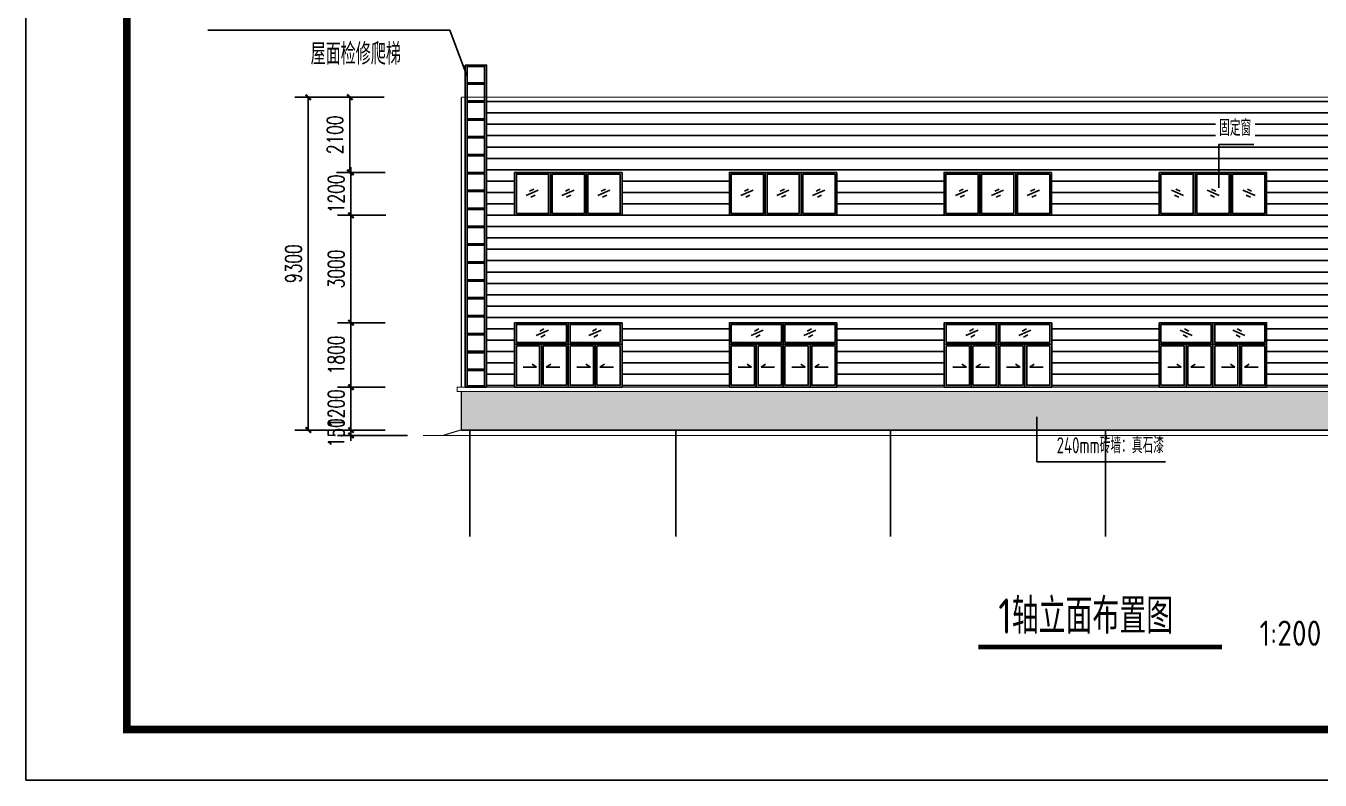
# Model space of a CAD drawing. Extents: x 180850 to 1400258, y 48356 to 327067.
# Drawn here: x 675093 to 711232, y 232984 to 254059 of the extents above; entities that cross this region are included whole.
import ezdxf
from ezdxf.enums import TextEntityAlignment as Align

# ---------------------------------------------------------------- set-up
doc = ezdxf.new("R2010")
doc.units = 0
doc.header["$LTSCALE"] = 1000
for name, color, linetype in [('AXIS', 3, 'Continuous'), ('DIM_SYMB', 3, 'Continuous'), ('PUB_DIM', 3, 'Continuous'), ('PUB_TEXT', 7, 'Continuous'), ('PUB_TITLE', 4, 'Continuous'), ('TEXT', 7, 'Continuous')]:
    doc.layers.add(name, color=color, linetype=linetype)
doc.styles.add('_TCH_DIM_T3', font='SIMPLEX', dxfattribs={"width": 0.705882, "bigfont": 'GBCBIG'})
doc.styles.add('C', font='tssdeng.shx', dxfattribs={"height": 3, "bigfont": 'tssdchn.shx'})
doc.styles.get("Standard").update_dxf_attribs({"font": 'gbenor.shx', "bigfont": 'gbcbig.shx'})
doc.styles.add('TSSD_Norm', font='tssdeng.shx', dxfattribs={"bigfont": 'hztxt.shx'})
doc.dimstyles.new('_TCH_ARCH&&150', dxfattribs={"dimtxt": 446.25, "dimasz": 150, "dimexe": 375, "dimexo": 450, "dimgap": 189.375, "dimtad": 1, "dimdec": 0, "dimzin": 0, "dimdsep": 46, "dimtxsty": '_TCH_DIM_T3', "dimblk": 'ARCHTICK', "dimcen": 0.09, "dimclrd": 3, "dimclre": 3, "dimclrt": 7, "dimazin": 2, "dimtfac": 1, "dimtdec": 0, "dimtix": 1, "dimtmove": 2, "dimatfit": 3, "dimfxl": 1, "dimtolj": 1, "dimtzin": 0, "dimarcsym": 0})

# ---------------------------------------------------------------- blocks, each defined once
blk = doc.blocks.new('A$C5AE57A66')
at = {"color": 2}
for points in [[(0, 9000), (59, 9000), (59, 0), (0, 0)], [(59, 9000), (541, 9000), (541, 8962), (59, 8962)], [(541, 9000), (600, 9000), (600, 0), (541, 0)], [(59, 8500), (541, 8500), (541, 8462), (59, 8462)], [(59, 8000), (541, 8000), (541, 7962), (59, 7962)], [(59, 7500), (541, 7500), (541, 7462), (59, 7462)], [(59, 7000), (541, 7000), (541, 6962), (59, 6962)], [(59, 6500), (541, 6500), (541, 6462), (59, 6462)], [(59, 6000), (541, 6000), (541, 5962), (59, 5962)], [(59, 5500), (541, 5500), (541, 5462), (59, 5462)], [(59, 5000), (541, 5000), (541, 4962), (59, 4962)], [(59, 4500), (541, 4500), (541, 4462), (59, 4462)], [(59, 4000), (541, 4000), (541, 3962), (59, 3962)], [(59, 3500), (541, 3500), (541, 3462), (59, 3462)], [(59, 3000), (541, 3000), (541, 2962), (59, 2962)], [(59, 2500), (541, 2500), (541, 2462), (59, 2462)], [(59, 2000), (541, 2000), (541, 1962), (59, 1962)], [(59, 1500), (541, 1500), (541, 1462), (59, 1462)], [(59, 1000), (541, 1000), (541, 962), (59, 962)], [(59, 500), (541, 500), (541, 462), (59, 462)], [(59, 38), (541, 38), (541, 0), (59, 0)]]:
    blk.add_lwpolyline(points, close=True, dxfattribs=at)
blk = doc.blocks.new('_ArchTick')
at = {"color": 0, "linetype": 'ByBlock', "const_width": 0.4}
blk.add_lwpolyline([(-0.5, -0.5), (0.5, 0.5)], dxfattribs=at)
blk = doc.blocks.new('*D370')
at = {"layer": 'Defpoints', "color": 0, "transparency": 16777216}
for p in [(684170, 243965), (685578, 243965), (685578, 242765)]:
    blk.add_point(p, dxfattribs=at)
at = {"layer": 'PUB_DIM', "color": 3, "lineweight": -2, "transparency": 16777216}
for p, q in [((685128, 243965), (683795, 243965)), ((684170, 243965), (684170, 244115)), ((684170, 242765), (684170, 243965)), ((685128, 242765), (683795, 242765)), ((684170, 242765), (684170, 242615))]:
    blk.add_line(p, q, dxfattribs=at)
at = {"layer": 'PUB_DIM', "color": 3, "lineweight": -2, "transparency": 16777216, "xscale": 150, "yscale": 150, "zscale": 150}
for p, rotation in [((684170, 243965), 270), ((684170, 242765), 90)]:
    blk.add_blockref('_ArchTick', p, dxfattribs=dict(at, rotation=rotation))
at = {"layer": 'PUB_DIM', "color": 7, "transparency": 16777216, "insert": (683758, 243365), "char_height": 446.2, "attachment_point": 5, "rotation": 90, "style": '_TCH_DIM_T3'}
blk.add_mtext('\\A1;1200', dxfattribs=at)
blk = doc.blocks.new('*D371')
at = {"layer": 'Defpoints', "color": 0, "transparency": 16777216}
for p in [(684170, 245765), (685578, 245765), (685578, 243965)]:
    blk.add_point(p, dxfattribs=at)
at = {"layer": 'PUB_DIM', "color": 3, "lineweight": -2, "transparency": 16777216}
for p, q in [((685128, 245765), (683795, 245765)), ((684170, 243965), (684170, 245765)), ((685128, 243965), (683795, 243965))]:
    blk.add_line(p, q, dxfattribs=at)
at = {"layer": 'PUB_DIM', "color": 3, "lineweight": -2, "transparency": 16777216, "xscale": 150, "yscale": 150, "zscale": 150}
for p, rotation in [((684170, 245765), 90), ((684170, 243965), 270)]:
    blk.add_blockref('_ArchTick', p, dxfattribs=dict(at, rotation=rotation))
at = {"layer": 'PUB_DIM', "color": 7, "transparency": 16777216, "insert": (683758, 244865), "char_height": 446.2, "attachment_point": 5, "rotation": 90, "style": '_TCH_DIM_T3'}
blk.add_mtext('\\A1;1800', dxfattribs=at)
blk = doc.blocks.new('*D372')
at = {"layer": 'Defpoints', "color": 0, "transparency": 16777216}
for p in [(684170, 248765), (685595, 248765, -4), (685578, 245765)]:
    blk.add_point(p, dxfattribs=at)
at = {"layer": 'PUB_DIM', "color": 3, "lineweight": -2, "transparency": 16777216}
for p, q in [((685145, 248765), (683795, 248765)), ((684170, 245765), (684170, 248765)), ((685128, 245765), (683795, 245765))]:
    blk.add_line(p, q, dxfattribs=at)
at = {"layer": 'PUB_DIM', "color": 3, "lineweight": -2, "transparency": 16777216, "xscale": 150, "yscale": 150, "zscale": 150}
for p, rotation in [((684170, 248765), 90), ((684170, 245765), 270)]:
    blk.add_blockref('_ArchTick', p, dxfattribs=dict(at, rotation=rotation))
at = {"layer": 'PUB_DIM', "color": 7, "transparency": 16777216, "insert": (683758, 247265), "char_height": 446.2, "attachment_point": 5, "rotation": 90, "style": '_TCH_DIM_T3'}
blk.add_mtext('\\A1;3000', dxfattribs=at)
blk = doc.blocks.new('*D373')
at = {"layer": 'Defpoints', "color": 0, "transparency": 16777216}
for p in [(684170, 249965), (685578, 249965), (685595, 248765, -4)]:
    blk.add_point(p, dxfattribs=at)
at = {"layer": 'PUB_DIM', "color": 3, "lineweight": -2, "transparency": 16777216}
for p, q in [((684170, 249965), (684170, 250115)), ((685128, 249965), (683795, 249965)), ((684170, 248765), (684170, 249965)), ((685145, 248765), (683795, 248765)), ((684170, 248765), (684170, 248615))]:
    blk.add_line(p, q, dxfattribs=at)
at = {"layer": 'PUB_DIM', "color": 3, "lineweight": -2, "transparency": 16777216, "xscale": 150, "yscale": 150, "zscale": 150}
for p, rotation in [((684170, 249965), 270), ((684170, 248765), 90)]:
    blk.add_blockref('_ArchTick', p, dxfattribs=dict(at, rotation=rotation))
at = {"layer": 'PUB_DIM', "color": 7, "transparency": 16777216, "insert": (683758, 249365), "char_height": 446.2, "attachment_point": 5, "rotation": 90, "style": '_TCH_DIM_T3'}
blk.add_mtext('\\A1;1200', dxfattribs=at)
blk = doc.blocks.new('*D374')
at = {"layer": 'Defpoints', "color": 0, "transparency": 16777216}
for p in [(684137, 252065), (685545, 252065), (685578, 249965)]:
    blk.add_point(p, dxfattribs=at)
at = {"layer": 'PUB_DIM', "color": 3, "lineweight": -2, "transparency": 16777216}
for p, q in [((685095, 252065), (683762, 252065)), ((684137, 249965), (684137, 252065)), ((685128, 249965), (683762, 249965))]:
    blk.add_line(p, q, dxfattribs=at)
at = {"layer": 'PUB_DIM', "color": 3, "lineweight": -2, "transparency": 16777216, "xscale": 150, "yscale": 150, "zscale": 150}
for p, rotation in [((684137, 252065), 90), ((684137, 249965), 270)]:
    blk.add_blockref('_ArchTick', p, dxfattribs=dict(at, rotation=rotation))
at = {"layer": 'PUB_DIM', "color": 7, "transparency": 16777216, "insert": (683724, 251015), "char_height": 446.2, "attachment_point": 5, "rotation": 90, "style": '_TCH_DIM_T3'}
blk.add_mtext('\\A1;2100', dxfattribs=at)
blk = doc.blocks.new('*D375')
at = {"layer": 'Defpoints', "color": 0, "transparency": 16777216}
for p in [(685545, 252065), (682978, 242765), (685578, 242765)]:
    blk.add_point(p, dxfattribs=at)
at = {"layer": 'PUB_DIM', "color": 3, "lineweight": -2, "transparency": 16777216}
for p, q in [((685095, 252065), (682603, 252065)), ((682978, 252065), (682978, 242765)), ((685128, 242765), (682603, 242765))]:
    blk.add_line(p, q, dxfattribs=at)
at = {"layer": 'PUB_DIM', "color": 3, "lineweight": -2, "transparency": 16777216, "xscale": 150, "yscale": 150, "zscale": 150}
for p, rotation in [((682978, 252065), 90), ((682978, 242765), 270)]:
    blk.add_blockref('_ArchTick', p, dxfattribs=dict(at, rotation=rotation))
at = {"layer": 'PUB_DIM', "color": 7, "transparency": 16777216, "insert": (682565, 247415), "char_height": 446.2, "attachment_point": 5, "rotation": 90, "style": '_TCH_DIM_T3'}
blk.add_mtext('\\A1;9300', dxfattribs=at)
blk = doc.blocks.new('*D1527')
at = {"layer": 'Defpoints', "color": 0, "transparency": 16777216}
for p in [(684170, 242615), (685573, 242765), (686195, 242615)]:
    blk.add_point(p, dxfattribs=at)
at = {"layer": 'PUB_DIM', "color": 3, "lineweight": -2, "transparency": 16777216}
for p, q in [((684170, 242765), (684170, 242915)), ((685123, 242765), (683795, 242765)), ((685745, 242615), (683795, 242615)), ((684170, 242765), (684170, 242615)), ((684170, 242615), (684170, 242465))]:
    blk.add_line(p, q, dxfattribs=at)
at = {"layer": 'PUB_DIM', "color": 3, "lineweight": -2, "transparency": 16777216, "xscale": 150, "yscale": 150, "zscale": 150}
for p, rotation in [((684170, 242765), 270), ((684170, 242615), 90)]:
    blk.add_blockref('_ArchTick', p, dxfattribs=dict(at, rotation=rotation))
at = {"layer": 'PUB_DIM', "color": 7, "transparency": 16777216, "insert": (683758, 242690), "char_height": 446.2, "attachment_point": 5, "rotation": 90, "style": '_TCH_DIM_T3'}
blk.add_mtext('\\A1;150', dxfattribs=at)

msp = doc.modelspace()

# ---------------------------------------------------------------- hatches: boundary and pattern name
at = {"true_color": 0xc7c8ca}
h = msp.add_hatch(dxfattribs=at)
h.set_pattern_fill('ANSI31', color=9, scale=200, angle=315)
h.set_pattern_definition([(0, (320777.46, 230988.87), (9e-14, 317.5), [])])
h.paths.add_polyline_path([(723238.2, 252065.17), (687956.76, 252065.24), (687956.76, 243965.32), (688738.18, 243965.32), (688738.18, 245765.24), (691738.21, 245765.24), (691738.21, 243965.32), (694738.18, 243965.32), (694738.18, 245765.24), (697738.21, 245765.24), (697738.21, 243965.32), (700738.18, 243965.32), (700738.18, 245765.24), (703738.21, 245765.24), (703738.21, 243965.32), (706738.18, 243965.32), (706738.18, 245765.24), (709738.21, 245765.24), (709738.21, 243965.32), (712738.18, 243965.32), (712738.18, 245765.24), (715738.21, 245765.24), (715738.21, 243965.32), (716388.2, 243965.32), (718738.18, 243965.29), (718738.18, 245765.24), (721738.21, 245765.24), (721738.21, 243965.26), (723238.2, 243965.24)])
h.paths.add_polyline_path([(697738.21, 248765.32), (694738.21, 248765.32), (694738.21, 249965.32), (697738.21, 249965.32)], flags=16)
h.paths.add_polyline_path([(697688.58, 248815.35), (696788.52, 248815.31), (696788.52, 249915.31), (697688.57, 249915.35)], flags=0)
h.paths.add_polyline_path([(700730.55, 249965.32), (703730.55, 249965.32), (703730.55, 248765.32), (700730.55, 248765.32)], flags=16)
h.paths.add_polyline_path([(700780.49, 248815.32), (700780.49, 249915.31), (701680.55, 249915.31), (701680.55, 248815.32)], flags=0)
h.paths.add_polyline_path([(696688.21, 248815.32), (695788.21, 248815.32), (695788.21, 249915.31), (696688.21, 249915.31)], flags=0)
h.paths.add_polyline_path([(701780.55, 248815.32), (701780.55, 249915.31), (702680.55, 249915.31), (702680.55, 248815.32)], flags=0)
h.paths.add_polyline_path([(695688.21, 248815.32), (694788.15, 248815.32), (694788.15, 249915.31), (695688.21, 249915.31)], flags=0)
h.paths.add_polyline_path([(702780.86, 248815.31), (702780.86, 249915.31), (703680.91, 249915.35), (703680.92, 248815.35)], flags=0)
h.paths.add_polyline_path([(691738.21, 248765.32), (688738.21, 248765.32), (688738.21, 249965.32), (691738.21, 249965.32)], flags=16)
h.paths.add_polyline_path([(691688.58, 248815.35), (690480.86, 248815.31), (690480.86, 249915.31), (691688.57, 249915.35)], flags=0)
h.paths.add_polyline_path([(706738.17, 248765.32), (706738.17, 249965.32), (709738.17, 249965.32), (709738.17, 248765.32)], flags=16)
h.paths.add_polyline_path([(706787.8, 248815.35), (706787.81, 249915.35), (707687.86, 249915.31), (707687.86, 248815.31)], flags=0)
h.paths.add_polyline_path([(690380.55, 248815.32), (689480.55, 248815.32), (689480.55, 249915.31), (690380.55, 249915.31)], flags=0)
h.paths.add_polyline_path([(707788.17, 248815.32), (707788.17, 249915.31), (708688.17, 249915.31), (708688.17, 248815.32)], flags=0)
h.paths.add_polyline_path([(689380.55, 248815.32), (688788.15, 248815.32), (688788.15, 249915.31), (689380.55, 249915.31)], flags=0)
h.paths.add_polyline_path([(708788.17, 248815.32), (708788.17, 249915.31), (709688.23, 249915.31), (709688.23, 248815.32)], flags=0)
h.paths.add_polyline_path([(712734.17, 248765.32), (712734.17, 249965.32), (715734.17, 249965.32), (715734.17, 248765.32)], flags=16)
h.paths.add_polyline_path([(712783.81, 248815.35), (712783.81, 249915.35), (713683.87, 249915.31), (713683.86, 248815.31)], flags=0)
h.paths.add_polyline_path([(713784.17, 248815.32), (713784.17, 249915.31), (714684.17, 249915.31), (714684.17, 248815.32)], flags=0)
h.paths.add_polyline_path([(714784.17, 248815.32), (714784.17, 249915.31), (715684.23, 249915.31), (715684.23, 248815.32)], flags=0)
h.paths.add_polyline_path([(718430.55, 249965.32), (721430.55, 249965.32), (721430.55, 248765.32), (718430.55, 248765.32)], flags=16)
h.paths.add_polyline_path([(718480.49, 248815.32), (718480.49, 249915.31), (719380.55, 249915.31), (719380.55, 248815.32)], flags=0)
h.paths.add_polyline_path([(719480.55, 248815.32), (719480.55, 249915.31), (720380.55, 249915.31), (720380.55, 248815.32)], flags=0)
h.paths.add_polyline_path([(720480.86, 248815.31), (720480.86, 249915.31), (721380.91, 249915.35), (721380.92, 248815.35)], flags=0)
h.paths.add_polyline_path([(708311.61, 250740.8), (709420.31, 250740.8), (709420.31, 251410.49), (708311.61, 251410.49)], flags=16)
h = msp.add_hatch(dxfattribs=at)
h.set_pattern_fill('AR-B816', color=9, scale=150)
h.set_pattern_definition([(0, (0, 13718.3), (0, 181.9656), []), (90, (0, 13718.3), (-181.9656, 181.9656), [181.9656, -181.9656])])
h.paths.add_polyline_path([(723238.2, 243845.32), (687251.86, 243845.32), (687251.86, 242765.24), (723238.2, 242765.24)])

# ---------------------------------------------------------------- linework, layer by layer
for p, q in [((689738.21, 249965.32), (689738.21, 248765.32)), ((690738.2, 249965.32), (690738.21, 248765.32)), ((695738.21, 249965.32), (695738.21, 248765.32)), ((696738.2, 249965.32), (696738.21, 248765.32)), ((701730.55, 249965.32), (701730.55, 248765.32)), ((702730.54, 249965.32), (702730.55, 248765.32)), ((707738.18, 249965.32), (707738.17, 248765.32)), ((708738.17, 249965.32), (708738.17, 248765.32)), ((689398.5, 249467.73), (689060.18, 249315.12)), ((689273.87, 249499.78), (689156.21, 249442.71)), ((690398.54, 249467.73), (690060.23, 249315.12)), ((690273.92, 249499.78), (690156.25, 249442.71)), ((691398.88, 249467.74), (691060.56, 249315.13)), ((691274.25, 249499.79), (691156.59, 249442.73)), ((695398.5, 249467.73), (695060.18, 249315.12)), ((695273.87, 249499.78), (695156.21, 249442.71)), ((696398.54, 249467.73), (696060.23, 249315.12)), ((696273.92, 249499.78), (696156.25, 249442.71)), ((697398.88, 249467.74), (697060.56, 249315.13)), ((697274.25, 249499.79), (697156.59, 249442.73)), ((701390.84, 249467.73), (701052.53, 249315.12)), ((701266.21, 249499.78), (701148.55, 249442.71)), ((702390.89, 249467.73), (702052.57, 249315.12)), ((702266.26, 249499.78), (702148.6, 249442.71)), ((703391.22, 249467.74), (703052.91, 249315.13)), ((703266.59, 249499.79), (703148.93, 249442.73)), ((707077.5, 249467.74), (707415.81, 249315.13)), ((707202.13, 249499.79), (707319.79, 249442.73)), ((708077.83, 249467.73), (708416.15, 249315.12)), ((708202.46, 249499.78), (708320.12, 249442.71)), ((709077.88, 249467.73), (709416.19, 249315.12)), ((709202.51, 249499.78), (709320.17, 249442.71)), ((689310.07, 249331.87), (689192.4, 249274.81)), ((690310.12, 249331.87), (690192.45, 249274.81)), ((691310.45, 249331.89), (691192.78, 249274.83)), ((695310.07, 249331.87), (695192.4, 249274.81)), ((696310.12, 249331.87), (696192.45, 249274.81)), ((697310.45, 249331.89), (697192.78, 249274.83)), ((701302.41, 249331.87), (701184.75, 249274.81)), ((702302.46, 249331.87), (702184.8, 249274.81)), ((703302.79, 249331.89), (703185.13, 249274.83)), ((707165.93, 249331.89), (707283.59, 249274.83)), ((708166.26, 249331.87), (708283.92, 249274.81)), ((709166.31, 249331.87), (709283.97, 249274.81)), ((691738.21, 248765.32), (688738.15, 248765.32)), ((697738.21, 248765.32), (694738.15, 248765.32)), ((703730.55, 248765.32), (700730.49, 248765.32)), ((706738.17, 248765.32), (709738.23, 248765.32)), ((690238.17, 245765.24), (690238.17, 243965.24)), ((690238.2, 243965.24), (690238.2, 245765.24)), ((696238.17, 245765.24), (696238.17, 243965.24)), ((696238.2, 243965.24), (696238.2, 245765.24)), ((702238.17, 245765.24), (702238.17, 243965.24)), ((702238.2, 243965.24), (702238.2, 245765.24)), ((708238.2, 243965.24), (708238.2, 245765.24)), ((708238.23, 245765.24), (708238.23, 243965.24)), ((689681.36, 245557.52), (689343.05, 245404.91)), ((689556.73, 245589.56), (689439.07, 245532.5)), ((689592.93, 245421.66), (689475.27, 245364.6)), ((691154.31, 245557.53), (690816, 245404.92)), ((691029.69, 245589.58), (690912.02, 245532.52)), ((691065.88, 245421.68), (690948.22, 245364.62)), ((695681.36, 245557.52), (695343.05, 245404.91)), ((695556.73, 245589.56), (695439.07, 245532.5)), ((695592.93, 245421.66), (695475.27, 245364.6)), ((697154.31, 245557.53), (696816, 245404.92)), ((697029.69, 245589.58), (696912.02, 245532.52)), ((697065.88, 245421.68), (696948.22, 245364.62)), ((701681.36, 245557.52), (701343.05, 245404.91)), ((701556.73, 245589.56), (701439.07, 245532.5)), ((701592.93, 245421.66), (701475.27, 245364.6)), ((703154.31, 245557.53), (702816, 245404.92)), ((703029.69, 245589.58), (702912.02, 245532.52)), ((703065.88, 245421.68), (702948.22, 245364.62)), ((707322.08, 245557.53), (707660.39, 245404.92)), ((707410.51, 245421.68), (707528.17, 245364.62)), ((707446.71, 245589.58), (707564.37, 245532.52)), ((708795.03, 245557.52), (709133.35, 245404.91)), ((708883.46, 245421.66), (709001.12, 245364.6)), ((708919.66, 245589.56), (709037.32, 245532.5)), ((691738.21, 245165.24), (688738.12, 245165.24)), ((689488.16, 245165.24), (689488.16, 243965.24)), ((690988.11, 245165.43), (690988.41, 243965.43)), ((697738.21, 245165.24), (694738.12, 245165.24)), ((695488.16, 245165.24), (695488.16, 243965.24)), ((696988.11, 245165.43), (696988.41, 243965.43)), ((703738.21, 245165.24), (700738.12, 245165.24)), ((701488.16, 245165.24), (701488.16, 243965.24)), ((702988.11, 245165.43), (702988.41, 243965.43)), ((706738.18, 245165.24), (709738.27, 245165.24)), ((707488.28, 245165.43), (707487.99, 243965.43)), ((708988.23, 245165.24), (708988.23, 243965.24)), ((688977.46, 244520.54), (689354.15, 244520.54)), ((689354.15, 244520.54), (689229.32, 244604.98)), ((689622.23, 244520.54), (689747.06, 244604.98)), ((689998.92, 244520.54), (689622.23, 244520.54)), ((690477.51, 244520.6), (690854.2, 244520.69)), ((690854.2, 244520.69), (690729.35, 244605.1)), ((691122.28, 244520.75), (691247.09, 244605.23)), ((691498.97, 244520.85), (691122.28, 244520.75)), ((694977.46, 244520.54), (695354.15, 244520.54)), ((695354.15, 244520.54), (695229.32, 244604.98)), ((695622.23, 244520.54), (695747.06, 244604.98)), ((695998.92, 244520.54), (695622.23, 244520.54)), ((696477.51, 244520.6), (696854.2, 244520.69)), ((696854.2, 244520.69), (696729.35, 244605.1)), ((697122.28, 244520.75), (697247.09, 244605.23)), ((697498.97, 244520.85), (697122.28, 244520.75)), ((700977.46, 244520.54), (701354.15, 244520.54)), ((701354.15, 244520.54), (701229.32, 244604.98)), ((701622.23, 244520.54), (701747.06, 244604.98)), ((701998.92, 244520.54), (701622.23, 244520.54)), ((702477.51, 244520.6), (702854.2, 244520.69)), ((702854.2, 244520.69), (702729.35, 244605.1)), ((703122.28, 244520.75), (703247.09, 244605.23)), ((703498.97, 244520.85), (703122.28, 244520.75)), ((706977.43, 244520.85), (707354.12, 244520.75)), ((707354.12, 244520.75), (707229.3, 244605.23)), ((707622.19, 244520.69), (707747.05, 244605.1)), ((707998.88, 244520.6), (707622.19, 244520.69)), ((708477.48, 244520.54), (708854.17, 244520.54)), ((708854.17, 244520.54), (708729.33, 244604.98)), ((709122.24, 244520.54), (709247.08, 244604.98)), ((709498.93, 244520.54), (709122.24, 244520.54)), ((723238.2, 242765.24), (687251.86, 242765.32)), ((687251.86, 242765.32), (723238.2, 242765.24)), ((723238.2, 242765.24), (687251.86, 242765.32)), ((723238.2, 242765.24), (687251.86, 242765.32))]:
    msp.add_line(p, q)
at = {"const_width": 30}
for points in [[(687251.86, 252065.25), (687251.86, 243965.32), (687131.86, 243965.32), (687131.86, 243845.32), (687251.86, 243845.32), (687251.86, 242765.32)], [(723238.2, 252065.17), (687251.86, 252065.25)], [(687251.86, 243965.32), (716388.2, 243965.32)], [(716388.2, 243845.32), (687251.86, 243845.32)], [(724076.96, 242615.24), (686183.87, 242615.24)], [(687226.31, 242765.24), (686741.21, 242615.24)], [(687226.31, 242765.24), (723241.21, 242765.24)]]:
    msp.add_lwpolyline(points, dxfattribs=at)
for points in [[(691738.21, 249965.32), (688738.21, 249965.32), (688738.21, 248765.32), (691738.21, 248765.32)], [(697738.21, 249965.32), (694738.21, 249965.32), (694738.21, 248765.32), (697738.21, 248765.32)], [(703730.55, 249965.32), (700730.55, 249965.32), (700730.55, 248765.32), (703730.55, 248765.32)], [(706738.17, 249965.32), (709738.17, 249965.32), (709738.17, 248765.32), (706738.17, 248765.32)], [(691738.21, 245765.24), (688738.18, 245765.24), (688738.18, 243965.24), (691738.21, 243965.24)], [(697738.21, 245765.24), (694738.18, 245765.24), (694738.18, 243965.24), (697738.21, 243965.24)], [(703738.21, 245765.24), (700738.18, 245765.24), (700738.18, 243965.24), (703738.21, 243965.24)], [(706738.18, 245765.24), (709738.21, 245765.24), (709738.21, 243965.24), (706738.18, 243965.24)], [(688788.12, 245215.24), (690188.2, 245215.24), (690188.19, 245715.23), (688788.12, 245715.23)], [(691688.27, 245215.24), (690288.2, 245215.24), (690288.2, 245715.23), (691688.27, 245715.23)], [(694788.12, 245215.24), (696188.2, 245215.24), (696188.19, 245715.23), (694788.12, 245715.23)], [(697688.27, 245215.24), (696288.2, 245215.24), (696288.2, 245715.23), (697688.27, 245715.23)], [(700788.12, 245215.24), (702188.2, 245215.24), (702188.19, 245715.23), (700788.12, 245715.23)], [(703688.27, 245215.24), (702288.2, 245215.24), (702288.2, 245715.23), (703688.27, 245715.23)], [(706788.12, 245215.24), (708188.2, 245215.24), (708188.19, 245715.23), (706788.12, 245715.23)], [(709688.27, 245215.24), (708288.2, 245215.24), (708288.2, 245715.23), (709688.27, 245715.23)], [(688788.12, 245115.24), (689438.19, 245115.24), (689438.19, 244015.24), (688788.12, 244015.24)], [(690188.2, 245115.24), (689538.13, 245115.24), (689538.13, 244015.24), (690188.2, 244015.24)], [(690288.09, 245115.25), (690938.15, 245115.42), (690938.43, 244015.42), (690288.36, 244015.25)], [(691688.16, 245115.6), (691038.09, 245115.44), (691038.37, 244015.44), (691688.43, 244015.6)], [(694788.12, 245115.24), (695438.19, 245115.24), (695438.19, 244015.24), (694788.12, 244015.24)], [(696188.2, 245115.24), (695538.13, 245115.24), (695538.13, 244015.24), (696188.2, 244015.24)], [(696288.09, 245115.25), (696938.15, 245115.42), (696938.43, 244015.42), (696288.36, 244015.25)], [(697688.16, 245115.6), (697038.09, 245115.44), (697038.37, 244015.44), (697688.43, 244015.6)], [(700788.12, 245115.24), (701438.19, 245115.24), (701438.19, 244015.24), (700788.12, 244015.24)], [(702188.2, 245115.24), (701538.13, 245115.24), (701538.13, 244015.24), (702188.2, 244015.24)], [(702288.09, 245115.25), (702938.15, 245115.42), (702938.43, 244015.42), (702288.36, 244015.25)], [(703688.16, 245115.6), (703038.09, 245115.44), (703038.37, 244015.44), (703688.43, 244015.6)], [(706788.23, 245115.6), (707438.3, 245115.44), (707438.03, 244015.44), (706787.96, 244015.6)], [(708188.31, 245115.25), (707538.24, 245115.42), (707537.97, 244015.42), (708188.04, 244015.25)], [(708288.2, 245115.24), (708938.26, 245115.24), (708938.26, 244015.24), (708288.2, 244015.24)], [(709688.27, 245115.24), (709038.2, 245115.24), (709038.2, 244015.24), (709688.27, 244015.24)]]:
    msp.add_lwpolyline(points, close=True)
at = {"color": 3}
for points in [[(688788.15, 248815.32), (689688.21, 248815.32), (689688.21, 249915.31), (688788.15, 249915.31)], [(690688.21, 248815.32), (689788.21, 248815.32), (689788.21, 249915.31), (690688.21, 249915.31)], [(691688.57, 249915.35), (690788.52, 249915.31), (690788.52, 248815.31), (691688.58, 248815.35)], [(694788.15, 248815.32), (695688.21, 248815.32), (695688.21, 249915.31), (694788.15, 249915.31)], [(696688.21, 248815.32), (695788.21, 248815.32), (695788.21, 249915.31), (696688.21, 249915.31)], [(697688.57, 249915.35), (696788.52, 249915.31), (696788.52, 248815.31), (697688.58, 248815.35)], [(700780.49, 248815.32), (701680.55, 248815.32), (701680.55, 249915.31), (700780.49, 249915.31)], [(702680.55, 248815.32), (701780.55, 248815.32), (701780.55, 249915.31), (702680.55, 249915.31)], [(703680.91, 249915.35), (702780.86, 249915.31), (702780.86, 248815.31), (703680.92, 248815.35)], [(706787.81, 249915.35), (707687.86, 249915.31), (707687.86, 248815.31), (706787.8, 248815.35)], [(707788.17, 248815.32), (708688.17, 248815.32), (708688.17, 249915.31), (707788.17, 249915.31)], [(709688.23, 248815.32), (708788.17, 248815.32), (708788.17, 249915.31), (709688.23, 249915.31)]]:
    msp.add_lwpolyline(points, close=True, dxfattribs=at)
at = {"layer": 'AXIS'}
for p, q in [((680170.36, 253941.56), (686931.02, 253941.56)), ((687415.78, 252646.04), (686931.02, 253941.56)), ((687488.2, 242765.24), (687488.2, 239789.99)), ((693238.2, 242765.24), (693238.2, 239789.99)), ((699238.2, 242765.24), (699238.2, 239789.99)), ((705238.2, 242765.24), (705238.2, 239789.99))]:
    msp.add_line(p, q, dxfattribs=at)
at = {"layer": 'AXIS', "linetype": 'ByBlock'}
for p, q in [((708402.82, 250747.29), (708402.82, 249529.88)), ((708402.82, 250747.29), (709381.15, 250747.29)), ((703325.08, 243133.54), (703325.08, 241878.73)), ((703325.08, 241878.73), (706914, 241878.73))]:
    msp.add_line(p, q, dxfattribs=at)
at = {"layer": 'DIM_SYMB', "const_width": 131.71}
msp.add_lwpolyline([(701684.38, 236702.47), (708491.38, 236702.47)], dxfattribs=at)
at = {"layer": 'PUB_TITLE'}
msp.add_lwpolyline([(675092.51, 232984.16), (793892.51, 232984.16), (793892.51, 316984.16), (675092.51, 316984.16)], close=True, dxfattribs=at)
at = {"layer": 'PUB_TITLE', "const_width": 212.12}
msp.add_lwpolyline([(677912.82, 234398.34), (677912.82, 315569.98), (791892.51, 315569.98), (791892.51, 234398.34)], close=True, dxfattribs=at)

# ---------------------------------------------------------------- block references
msp.add_blockref('A$C5AE57A66', (687356.76, 243965.24))

# ---------------------------------------------------------------- texts
at = {"layer": 'PUB_TEXT', "style": 'C', "width": 0.7}
for s, p in [('固定窗', (709308.69, 250848.87)), ('240mm砖墙：真石漆', (706872.33, 241980.32))]:
    msp.add_text(s, height=450, dxfattribs=at).set_placement(p, align=Align.BOTTOM_RIGHT)
at = {"layer": 'PUB_TEXT', "style": 'C', "width": 0.8}
msp.add_text('1轴立面布置图', height=987.84, dxfattribs=at).set_placement((702245.37, 237073.91))
at = {"layer": 'PUB_TEXT'}
msp.add_text('1:200', height=705.6, dxfattribs=at).set_placement((709537.09, 236736.69))
at = {"layer": 'TEXT', "style": 'TSSD_Norm', "width": 0.7}
msp.add_text('屋面检修爬梯', height=600, dxfattribs=at).set_placement((683043.9, 252976.1))

# ---------------------------------------------------------------- dimensions: what is measured, and where the dimension line sits
at = {"layer": 'PUB_DIM'}
for base, p1, p2, angle, picture, middle in [((682977.99, 242765.32), (685545.02, 252065.24), (685578.31, 242765.32), 90, '*D375', (682565.49, 247415.28)), ((684136.74, 252065.24), (685578.31, 249965.32), (685545.02, 252065.24), 90, '*D374', (683724.24, 251015.28)), ((684170.03, 249965.32), (685594.6, 248765.32, -3.97), (685578.31, 249965.32), 90, '*D373', (683757.53, 249365.32)), ((684170.03, 248765.32), (685578.31, 245765.4), (685594.6, 248765.32, -3.97), 90, '*D372', (683757.53, 247265.36)), ((684170.03, 245765.4), (685578.31, 243965.4), (685578.31, 245765.4), 90, '*D371', (683757.53, 244865.4)), ((684170.03, 243965.4), (685578.31, 242765.32), (685578.31, 243965.4), 90, '*D370', (683757.53, 243365.36)), ((684170.03, 242615.32), (685572.97, 242765.32), (686194.52, 242615.32), 270, '*D1527', (683757.53, 242690.32))]:
    dim = msp.add_linear_dim(base=base, p1=p1, p2=p2, angle=angle, dimstyle='_TCH_ARCH&&150', dxfattribs=at)
    dim.commit()
    dim.dimension.update_dxf_attribs({"geometry": picture, "text_midpoint": middle})

doc.saveas('drawing.dxf')
